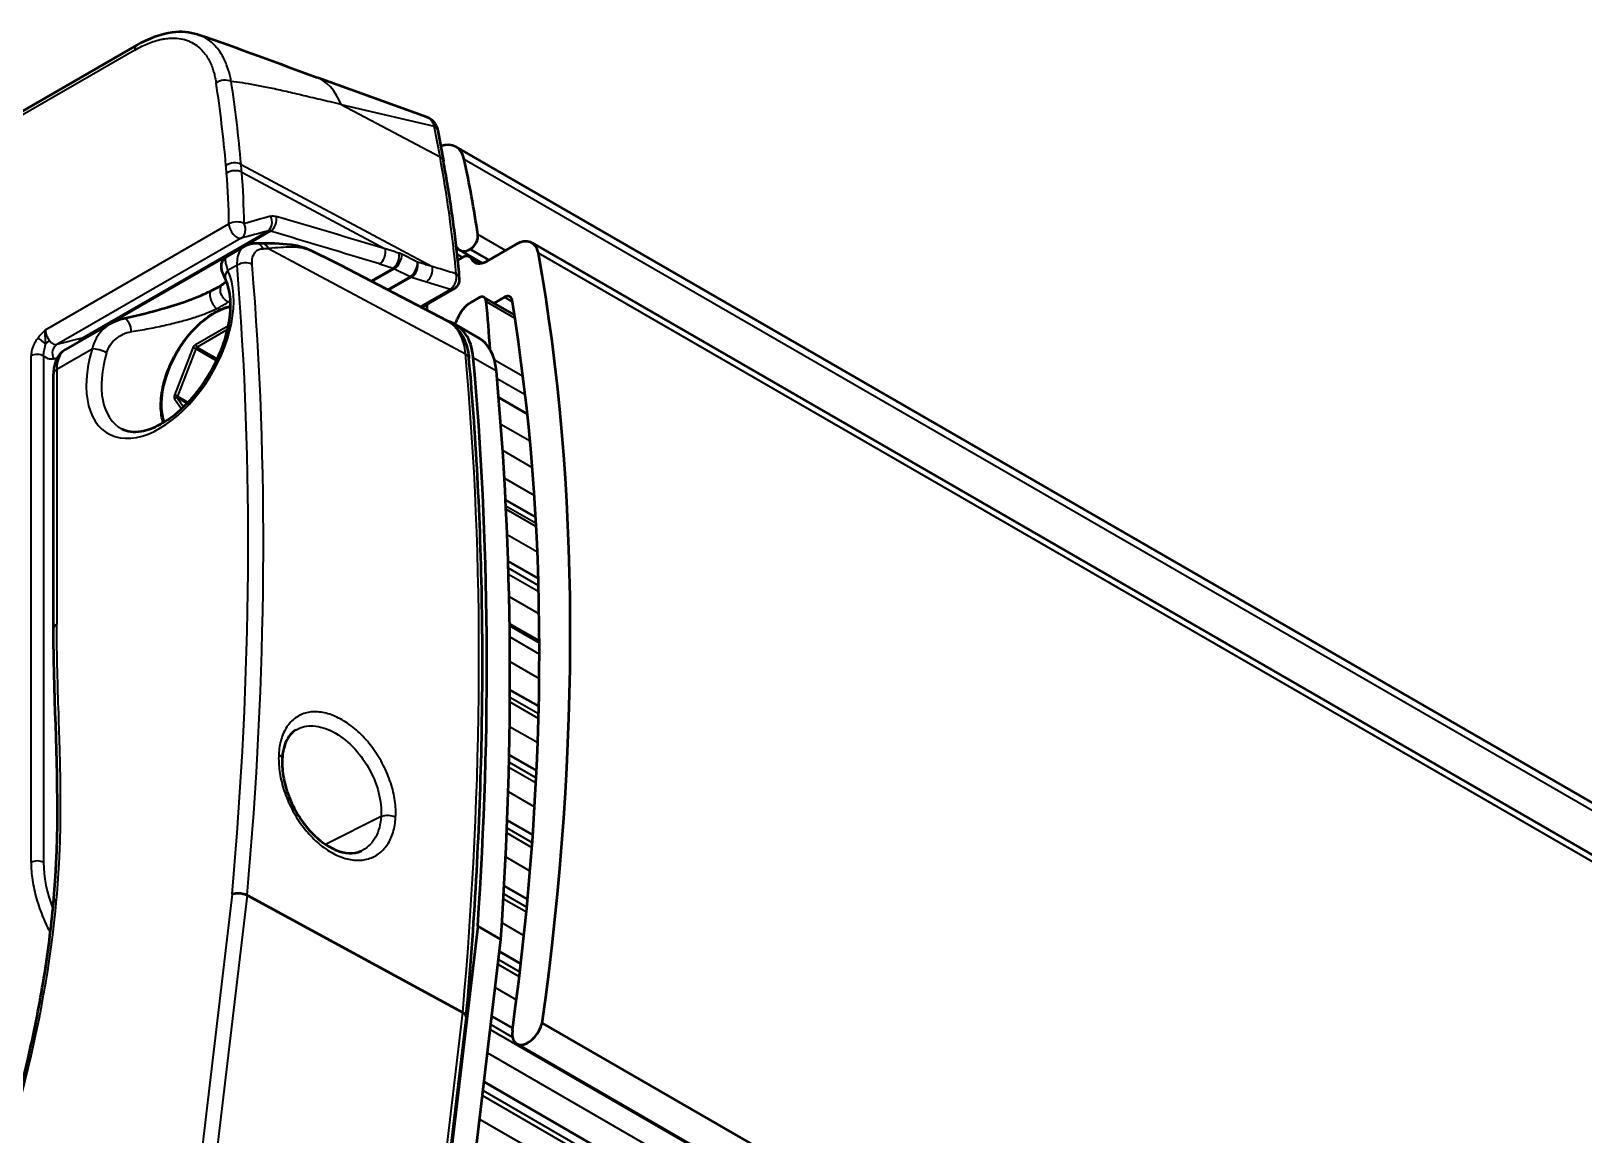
# Model space of a CAD drawing. Header units: millimetres. Extents: x 0 to 3000, y 0 to 3000.
# Drawn here: x 1973.9 to 2045.1, y 925.2 to 975.8 of the extents above; entities that cross this region are included whole.
import ezdxf

# ---------------------------------------------------------------- set-up
doc = ezdxf.new("R2010")
doc.units = ezdxf.units.MM
doc.layers.add('Visible (ANSI)', color=7, linetype='Continuous', lineweight=50)
doc.layers.add('Visible Narrow (ANSI)', color=7, linetype='Continuous', lineweight=35)

msp = doc.modelspace()

# ---------------------------------------------------------------- linework, layer by layer
at = {"layer": 'Visible (ANSI)'}
for p, q in [((1978.7931, 975.1382), (1971.9166, 971.168)), ((1992.0789, 971.8429), (1987.0808, 973.6439)), ((1992.5698, 971.2311), (1992.8339, 969.8199)), ((1993.4059, 970.4767), (2700.5127, 562.2284)), ((1983.7313, 965.928), (1982.9182, 965.4586)), ((1984.2264, 966.0595), (1984.4698, 966.0633)), ((1994.6139, 965.1463), (1993.5823, 965.7419)), ((1994.0655, 965.7819), (1994.0654, 965.7819)), ((1994.9142, 965.2919), (1994.0656, 965.7818)), ((1994.8003, 965.2262), (1996.1443, 966.0021)), ((1996.8943, 966.0764), (2702.5868, 558.6446)), ((1988.1306, 965.0546), (1992.9847, 962.5223)), ((1990.0139, 965.0755), (1990.0139, 965.0755)), ((1993.4924, 965.2875), (1993.6778, 965.3946)), ((1994.553, 965.1328), (1994.0378, 965.4302)), ((1991.8463, 963.1162), (1993.3273, 963.9712)), ((1994.0823, 963.3419), (1994.4502, 963.5543)), ((1996.0863, 962.7708), (1994.6932, 963.5751)), ((1995.6296, 963.582), (1995.1554, 963.3083)), ((1992.0868, 962.9907), (1992.0868, 963.2513)), ((1977.6033, 962.3901), (1975.5191, 961.1867)), ((1978.1801, 962.6154), (1978.1801, 962.6154)), ((1994.4475, 961.7251), (1993.3868, 962.3375)), ((1973.9857, 961.199), (1973.9858, 961.1992)), ((1974.9692, 948.3912), (1974.9692, 960.0733)), ((1996.6797, 958.2287), (1995.3682, 958.9859)), ((1997.0612, 953.5048), (1995.68, 954.3023)), ((1995.9872, 953.7159), (1995.9872, 953.7159)), ((1996.2515, 953.5634), (1996.2515, 953.5634)), ((1997.1831, 950.6944), (1995.7973, 951.4945)), ((1997.2315, 947.8354), (1995.8656, 948.6241)), ((1995.8668, 948.5374), (1997.2318, 947.7493)), ((1997.2042, 944.8396), (1995.8828, 945.6025)), ((1997.1029, 941.8971), (1995.8465, 942.6225)), ((1996.9305, 938.951), (1995.7584, 939.6277)), ((1996.6892, 936.0006), (1995.6191, 936.6185)), ((1983.8404, 936.1842), (1993.717, 930.8148)), ((1994.4075, 934.7684), (1992.4374, 918.1505)), ((1995.4682, 934.1561), (1994.4075, 934.7684)), ((1993.498, 917.5381), (1995.4682, 934.1561)), ((1996.3809, 933.0457), (1995.4034, 933.61)), ((1993.876, 930.6036), (1992.2146, 916.5906)), ((1996.0072, 930.0859), (1995.0511, 930.6379)), ((1997.3616, 930.3287), (2703.0542, 522.8969)), ((2701.8845, 521.9415), (1996.1919, 929.3733)), ((2701.5361, 519.5313), (1994.6941, 927.6267))]:
    msp.add_line(p, q, dxfattribs=at)
msp.add_arc((1993.0773, 964.4042), 0.5, 300, 5.254918, dxfattribs=at)
for centre, major_axis, ratio, start_param, end_param in [((1992.4059, 968.7447), (1, 1.7321), 0.5773503, 5.7155605, 6.8561096), ((1938.5543, 923.8935), (-40, -69.282), 0.5773503, 2.5147197, 2.5739679), ((1994.0644, 966.1893), (-0.25, -0.433), 0.5773503, 0.7884598, 2.5147928), ((1996.1443, 964.7774), (0.75, 1.299), 0.5773503, 5.6820049, 7.0685835), ((1984.231, 965.5595), (-0.0079, 0.4999), 0.7873331, 6.2831851, 6.2833409), ((1984.4776, 965.5634), (-0.0079, 0.4999), 0.7873331, 6.2830484, 6.2831868), ((1990.3191, 965.6599), (0.25, 0.433), 0.5773503, 5.0277036, 5.0277843), ((1992.8576, 965.0843), (0.5, 0.866), 0.5773503, 6.0213859, 6.1380534), ((1994.0823, 966.6079), (-0.5, -0.866), 0.5773503, 6.0213859, 7.0447988), ((1912.3796, 898.3934), (-61, -105.6551), 0.5773503, 2.1833783, 2.5404122), ((1992.2989, 964.3536), (-0.75, -1.299), 0.5773503, 4.4160989, 4.4161311), ((1993.1475, 963.8637), (0.75, 1.299), 0.5773503, 1.1012002, 1.1013067), ((1993.6778, 964.8067), (0.36, 0.6235), 0.5773503, 5.9486546, 7.0685835), ((1994.8003, 966.0753), (-0.52, -0.9007), 0.5773503, 5.941277, 7.0685835), ((1992.2989, 964.3536), (-0.7499, -1.2989), 0.5773503, 4.9298553, 4.9298649), ((1993.1475, 963.8637), (0.75, 1.299), 0.5773503, 1.6384893, 1.638508), ((1994.4432, 963.1421), (0.25, 0.433), 0.5773503, 5.6055427, 7.0488018), ((1995.6296, 963.1738), (0.25, 0.433), 0.5773503, 5.6706558, 7.0685835), ((1912.3796, 898.3934), (60, 103.923), 0.5773503, 5.3266613, 5.6699607), ((1993.1475, 963.8637), (0.75, 1.299), 0.5773503, 2.3531488, 2.3561945), ((1994.0823, 962.5254), (0.5, 0.866), 0.5773503, 0.7853982, 1.8325957), ((1938.5543, 923.8935), (-40, -69.282), 0.5773503, 2.4284855, 2.4639501), ((1991.3868, 958.8734), (2, 3.4641), 0.5773503, 5.5974474, 6.4247834), ((1992.8576, 962.6348), (0.5, 0.866), 0.5773503, 4.7191622, 4.9741884), ((1992.4475, 958.261), (2, 3.4641), 0.5773503, 5.5974474, 6.2831853), ((1869.4955, 874.4258), (-88.62, -153.4943), 0.5773503, 2.2747358, 2.4558548), ((1975.4692, 960.0733), (-0.5, 0), 0.5774453, 0.0000012, 0.0000326), ((1870.5561, 873.8134), (88.62, 153.4943), 0.5773503, 5.4163285, 5.5974474), ((1996.6972, 930.2485), (-0.5053, -0.8752), 0.5773503, 5.3266613, 8.2627404)]:
    msp.add_ellipse(centre, major_axis=major_axis, ratio=ratio, start_param=start_param, end_param=end_param, dxfattribs=at)
for points, knots in [([(1978.7931, 975.1382), (1979.3318, 975.4492), (1979.8899, 975.6624), (1980.8209, 975.7813), (1981.215, 975.7522), (1981.5705, 975.6335)], [0, 0, 0, 0, 0.22266048, 0.22266048, 0.38783212, 0.38783212, 0.38783212, 0.38783212]), ([(1992.0793, 971.8428), (1992.159, 971.814), (1992.2346, 971.7703), (1992.3628, 971.6624), (1992.4172, 971.5974), (1992.5044, 971.4526), (1992.5369, 971.3707), (1992.5617, 971.2703), (1992.5653, 971.2539), (1992.5685, 971.2373)], [0, 0, 0, 0, 0.027699838, 0.027699838, 0.054861137, 0.054861137, 0.083582429, 0.083582429, 0.089165313, 0.089165313, 0.089165313, 0.089165313]), ([(1993.5752, 964.45), (1993.5412, 964.819), (1993.5042, 965.1859), (1993.4239, 965.9155), (1993.3806, 966.2781), (1993.288, 966.9988), (1993.2385, 967.3569), (1993.1335, 968.0686), (1993.0779, 968.4222), (1992.9605, 969.1246), (1992.8987, 969.4734), (1992.8339, 969.8199)], [0.100507153, 0.100507153, 0.100507153, 0.100507153, 0.118928728, 0.118928728, 0.137350302, 0.137350302, 0.155771877, 0.155771877, 0.174193451, 0.174193451, 0.192615025, 0.192615025, 0.192615025, 0.192615025]), ([(1983.7314, 965.9281), (1983.8401, 965.9908), (1983.9626, 966.0314), (1984.1317, 966.0553), (1984.1773, 966.0587), (1984.2231, 966.0595)], [0, 0, 0, 0, 0.046550618, 0.046550618, 0.063465399, 0.063465399, 0.063465399, 0.063465399]), ([(1982.8581, 964.3894), (1982.8022, 964.5092), (1982.7594, 964.6079), (1982.707, 964.7467), (1982.6902, 964.7942), (1982.6702, 964.8811), (1982.6647, 964.9105), (1982.6586, 964.9739), (1982.6575, 965.0073), (1982.6637, 965.0906), (1982.6741, 965.1428), (1982.711, 965.2404), (1982.7366, 965.2869), (1982.8034, 965.373), (1982.8464, 965.4126), (1982.9018, 965.4489), (1982.9099, 965.4538), (1982.9181, 965.4586)], [0, 0, 0, 0, 0.05841951, 0.05841951, 0.09423401, 0.09423401, 0.10982161, 0.10982161, 0.12341719, 0.12341719, 0.14116473, 0.14116473, 0.15785926, 0.15785926, 0.17583528, 0.17583528, 0.17883103, 0.17883103, 0.17883103, 0.17883103]), ([(1978.1013, 957.551), (1978.3378, 957.4276), (1978.6321, 957.3819), (1979.2604, 957.489), (1979.5602, 957.5957), (1980.1706, 957.9296), (1980.4797, 958.1515), (1981.083, 958.6956), (1981.3769, 959.0186), (1981.9159, 959.7351), (1982.1604, 960.1292), (1982.5717, 960.9451), (1982.7382, 961.3669), (1982.9759, 962.1897), (1983.0475, 962.5905), (1983.0943, 963.3248), (1983.0704, 963.6585), (1982.9697, 964.1091), (1982.9191, 964.2587), (1982.8581, 964.3894)], [3.951686, 3.951686, 3.951686, 3.951686, 4.3736946, 4.3736946, 4.6861414, 4.6861414, 4.9864278, 4.9864278, 5.2896987, 5.2896987, 5.5958204, 5.5958204, 5.9024081, 5.9024081, 6.2069076, 6.2069076, 6.507829, 6.507829, 6.6846163, 6.6846163, 6.6846163, 6.6846163]), ([(1982.1946, 963.8835), (1982.3757, 963.9738), (1982.5396, 964.0661), (1982.6942, 964.1668), (1982.7166, 964.1818), (1982.7381, 964.1966)], [0, 0, 0, 0, 0.06790437, 0.06790437, 0.079969332, 0.079969332, 0.079969332, 0.079969332]), ([(1978.1801, 962.6154), (1978.6914, 962.7251), (1979.2251, 962.8527), (1980.154, 963.1115), (1980.5465, 963.231), (1981.1481, 963.4401), (1981.362, 963.5196), (1981.786, 963.6914), (1981.9991, 963.786), (1982.1896, 963.8808)], [0, 0, 0, 0, 0.17778019, 0.17778019, 0.30124646, 0.30124646, 0.36901114, 0.36901114, 0.44040416, 0.44040416, 0.44040416, 0.44040416]), ([(1979.9995, 957.8392), (1979.967, 957.942), (1979.9416, 958.0507), (1979.878, 958.4456), (1979.8766, 958.7574), (1979.959, 959.4129), (1980.0431, 959.7565), (1980.2876, 960.44), (1980.4478, 960.7797), (1980.8278, 961.422), (1981.0475, 961.7244), (1981.5253, 962.2621), (1981.7833, 962.4973), (1982.3131, 962.8766), (1982.585, 963.0204), (1982.9277, 963.1358), (1983.004, 963.1571), (1983.0795, 963.1738)], [5.9838797, 5.9838797, 5.9838797, 5.9838797, 6.1146509, 6.1146509, 6.4384701, 6.4384701, 6.7631976, 6.7631976, 7.0871119, 7.0871119, 7.410705, 7.410705, 7.7346983, 7.7346983, 8.0594947, 8.0594947, 8.1532873, 8.1532873, 8.1532873, 8.1532873]), ([(1992.9847, 962.5223), (1993.1055, 962.4593), (1993.2185, 962.3813), (1993.4228, 962.2002), (1993.5142, 962.0972), (1993.6732, 961.8725), (1993.7409, 961.7509), (1993.8535, 961.4939), (1993.8983, 961.3584), (1993.9668, 961.0771), (1993.9903, 960.9311), (1994.004, 960.781)], [5.47309192, 5.47309192, 5.47309192, 5.47309192, 5.6152567, 5.6152567, 5.75742149, 5.75742149, 5.89958627, 5.89958627, 6.04175105, 6.04175105, 6.18391584, 6.18391584, 6.18391584, 6.18391584]), ([(1975.5191, 961.1867), (1975.4405, 961.1414), (1975.3687, 961.0848), (1975.2441, 960.9569), (1975.1914, 960.8856), (1975.1046, 960.7355), (1975.0704, 960.6567), (1975.0177, 960.4951), (1974.9991, 960.4124), (1974.9749, 960.2445), (1974.9693, 960.1593), (1974.9692, 960.0733)], [0.7850775, 0.7850775, 0.7850775, 0.7850775, 0.94219956, 0.94219956, 1.09932162, 1.09932162, 1.25644368, 1.25644368, 1.41356574, 1.41356574, 1.5706878, 1.5706878, 1.5706878, 1.5706878]), ([(1993.8763, 930.6071), (1994.0658, 932.714), (1994.2193, 934.8049), (1994.4538, 938.9507), (1994.5349, 941.0057), (1994.6245, 945.0764), (1994.633, 947.092), (1994.5776, 951.0805), (1994.5136, 953.0533), (1994.3131, 956.9527), (1994.1766, 958.8792), (1994.004, 960.781)], [6.17409235, 6.17409235, 6.17409235, 6.17409235, 6.21576484, 6.21576484, 6.25743732, 6.25743732, 6.29910981, 6.29910981, 6.34078229, 6.34078229, 6.38245478, 6.38245478, 6.38245478, 6.38245478]), ([(1974.9676, 935.8407), (1975.2646, 939.0731), (1975.1269, 942.0943), (1974.9976, 946.2076), (1974.9692, 947.2908), (1974.9692, 948.3912)], [0, 0, 0, 0, 1.1355544, 1.1355544, 1.5388273, 1.5388273, 1.5388273, 1.5388273]), ([(1986.0744, 943.7565), (1985.8818, 943.6421), (1985.7172, 943.4537), (1985.5187, 942.9696), (1985.4634, 942.7099), (1985.4483, 942.4234)], [0, 0, 0, 0, 0.14431647, 0.14431647, 0.25166745, 0.25166745, 0.25166745, 0.25166745]), ([(1985.4483, 942.4234), (1985.4339, 942.1493), (1985.4554, 941.8439), (1985.573, 941.2311), (1985.6679, 940.9166), (1985.9167, 940.3132), (1986.0725, 940.0167), (1986.4331, 939.4613), (1986.6453, 939.1977), (1987.0828, 938.7621), (1987.3126, 938.5816), (1987.7667, 938.3066), (1987.9969, 938.2089), (1988.42, 938.1043), (1988.6165, 938.0967), (1988.8917, 938.1435), (1988.9881, 938.1746), (1989.0777, 938.2181)], [0, 0, 0, 0, 0.10270636, 0.10270636, 0.20192971, 0.20192971, 0.30008242, 0.30008242, 0.40205319, 0.40205319, 0.49988704, 0.49988704, 0.5983888, 0.5983888, 0.69789443, 0.69789443, 0.75870263, 0.75870263, 0.75870263, 0.75870263]), ([(1970.3126, 918.0015), (1970.8186, 919.2052), (1971.2883, 920.4145), (1972.1511, 922.8343), (1972.5442, 924.0448), (1973.2507, 926.4566), (1973.5641, 927.6578), (1974.1083, 930.0408), (1974.3393, 931.2225), (1974.7169, 933.5563), (1974.8636, 934.7084), (1974.9676, 935.8407)], [5.71319737, 5.71319737, 5.71319737, 5.71319737, 5.8048831, 5.8048831, 5.89656884, 5.89656884, 5.98825457, 5.98825457, 6.0799403, 6.0799403, 6.17162603, 6.17162603, 6.17162603, 6.17162603]), ([(1983.1486, 936.2307), (1983.1494, 936.231), (1983.1501, 936.2313), (1983.1976, 936.2514), (1983.2532, 936.2656), (1983.3744, 936.281), (1983.4387, 936.2823), (1983.5684, 936.272), (1983.6326, 936.2605), (1983.747, 936.2277), (1983.7971, 936.2077), (1983.8404, 936.1842)], [-0.000317209, -0.000317209, -0.000317209, -0.000317209, 0, 0, 0.019883368, 0.019883368, 0.039417824, 0.039417824, 0.058948831, 0.058948831, 0.076731348, 0.076731348, 0.076731348, 0.076731348]), ([(1993.876, 930.6036), (1993.8767, 930.6094), (1993.8769, 930.6152), (1993.8761, 930.6537), (1993.8628, 930.687), (1993.8123, 930.751), (1993.7756, 930.7812), (1993.7255, 930.8101), (1993.7213, 930.8125), (1993.717, 930.8148)], [-0.121029972, -0.121029972, -0.121029972, -0.121029972, -0.117538352, -0.117538352, -0.098007341, -0.098007341, -0.078478074, -0.078478074, -0.076731332, -0.076731332, -0.076731332, -0.076731332])]:
    msp.add_open_spline(points, degree=3, knots=knots, dxfattribs=at)
for points in [[(1981.5711, 975.6333), (1981.5709, 975.6333), (1981.5707, 975.6334), (1981.5705, 975.6335)], [(1981.5808, 975.63), (1983.4751, 974.9964), (1985.2584, 974.3017), (1987.0444, 973.6577)], [(1992.0793, 971.8428), (1992.0792, 971.8428), (1992.0791, 971.8429), (1992.079, 971.8429)], [(1983.7314, 965.9281), (1983.7313, 965.9281), (1983.7313, 965.928), (1983.7313, 965.928)], [(1984.4698, 966.0634), (1985.0531, 966.0725), (1985.5804, 966.047), (1986.0363, 965.9709)], [(1986.0363, 965.9709), (1986.3154, 965.9243), (1986.5845, 965.8142), (1986.8927, 965.6683)], [(1986.8927, 965.6683), (1987.3144, 965.4687), (1987.728, 965.2646), (1988.1306, 965.0546)], [(1982.918, 965.4586), (1982.9181, 965.4586), (1982.9181, 965.4586), (1982.9182, 965.4587)], [(1982.7378, 964.1961), (1982.7965, 964.2365), (1982.8482, 964.2753), (1982.8924, 964.3113)], [(1977.6033, 962.3901), (1977.7829, 962.4937), (1977.9792, 962.5723), (1978.1801, 962.6154)], [(1989.0796, 938.2191), (1989.079, 938.2188), (1989.0783, 938.2184), (1989.0776, 938.2181)]]:
    msp.add_open_spline(points, degree=3, dxfattribs=at)
at = {"layer": 'Visible Narrow (ANSI)'}
for p, q in [((1978.6896, 974.9093), (1971.813, 970.9391)), ((1988.1465, 972.4217), (1992.6769, 970.0133)), ((1988.1468, 972.4217), (1992.4127, 971.4245)), ((1992.6769, 970.0134), (1992.4127, 971.4245)), ((2700.8935, 561.6464), (1993.7867, 969.8947)), ((1983.5626, 969.6718), (1992.3164, 964.9902)), ((1983.5928, 969.3161), (1990.1664, 965.799)), ((1974.5965, 962.0904), (1983.0085, 966.9455)), ((1983.5702, 966.291), (1975.1208, 961.4127)), ((1976.2715, 961.7035), (1984.7776, 966.6145)), ((1984.9115, 966.6094), (1983.7313, 965.928)), ((1995.6714, 965.7291), (1994.4135, 966.4554)), ((1984.8168, 965.814), (1993.8453, 960.9864)), ((1991.6397, 965.1957), (1990.9217, 965.5564)), ((1993.7069, 965.4104), (1993.464, 965.5507)), ((2702.8795, 558.1719), (1997.187, 965.6037)), ((1982.9131, 965.4557), (1977.6033, 962.3901)), ((1982.9182, 965.4586), (1982.9159, 965.4573)), ((1983.3766, 965.0468), (1982.9576, 964.805)), ((1989.5121, 964.3339), (1990.5262, 964.9194)), ((1990.5946, 964.8932), (1989.5719, 964.3027)), ((1989.9045, 965.1088), (1990.5262, 964.9194)), ((1990.5946, 964.8932), (1991.3125, 964.5323)), ((1994.1361, 965.3274), (1994.4847, 965.1261)), ((1990.2774, 963.9347), (1991.3125, 964.5323)), ((1991.3779, 964.5043), (1990.3372, 963.9035)), ((1991.3779, 964.5043), (1992.0546, 964.2977)), ((1992.0546, 964.2977), (1993.1549, 963.9611)), ((1991.765, 963.1586), (1993.1549, 963.9611)), ((1995.9895, 963.3742), (1995.6296, 963.582)), ((1992.0868, 963.2513), (1992.0836, 963.2531)), ((1994.7947, 963.3889), (1996.1082, 962.6306)), ((1981.4784, 961.4177), (1982.981, 962.2852)), ((1982.9407, 962.0987), (1981.5491, 961.2952)), ((1976.2715, 961.7035), (1975.1208, 961.4127)), ((1976.846, 961.5412), (1976.846, 961.5412)), ((1981.5491, 961.2952), (1982.4744, 960.761)), ((1973.9392, 937.6855), (1973.9393, 960.8946)), ((1974.5146, 960.8888), (1974.5146, 937.6796)), ((1974.9633, 960.7657), (1975.1492, 960.8127)), ((1976.7355, 961.2126), (1975.1157, 960.2774)), ((1981.3559, 961.2653), (1980.5129, 959.0925)), ((1981.4879, 961.2191), (1980.6448, 959.0462)), ((1982.433, 960.6734), (1981.4879, 961.2191)), ((1994.2012, 960.8232), (1995.2619, 960.2108)), ((1996.4822, 959.9503), (1995.1734, 960.7059)), ((1975.1157, 960.2774), (1975.1157, 948.5953)), ((1996.5829, 959.1084), (1995.2941, 959.8525)), ((1980.5129, 958.9292), (1980.8343, 958.4719)), ((1980.6448, 959.0462), (1981.1311, 958.7654)), ((1980.6448, 958.9645), (1980.9285, 958.5609)), ((1981.0807, 958.7129), (1980.6448, 958.9645)), ((1995.4633, 957.7719), (1996.8012, 956.9995)), ((1995.5476, 956.5698), (1996.9056, 955.7858)), ((1995.6261, 955.2968), (1996.9995, 954.5039)), ((1995.6934, 954.0337), (1997.0762, 953.2354)), ((1995.7008, 953.8812), (1997.0844, 953.0824)), ((1995.7526, 952.7146), (1997.1395, 951.9138)), ((1995.8073, 951.1794), (1997.1921, 950.3799)), ((1995.8157, 950.898), (1997.1994, 950.0992)), ((1995.8423, 949.8677), (1997.2197, 949.0725)), ((1995.8735, 948.0169), (1997.2323, 947.2324)), ((1995.8822, 946.8863), (1997.2253, 946.1109)), ((1995.8799, 945.0438), (1997.1907, 944.2871)), ((1995.8813, 945.2627), (1997.1963, 944.5035)), ((1995.8687, 943.9181), (1997.1558, 943.1749)), ((1995.8389, 942.277), (1997.0866, 941.5567)), ((1995.8338, 942.0559), (1997.0756, 941.3389)), ((1995.8031, 940.9345), (1997.0142, 940.2352)), ((1989.9763, 939.7848), (1987.4359, 938.5098)), ((1995.7443, 939.2662), (1996.9051, 938.5961)), ((1995.7353, 939.0434), (1996.8889, 938.3773)), ((1995.6862, 937.9359), (1996.8031, 937.2911)), ((1983.1486, 936.2307), (1981.4888, 922.2305)), ((1983.8404, 936.1842), (1982.1796, 922.1761)), ((1995.5856, 936.0232), (1996.6336, 935.4181)), ((1995.5984, 936.2476), (1996.6549, 935.6377)), ((1995.5187, 934.9227), (1996.5243, 934.3421)), ((1995.3333, 933.0189), (1996.3114, 932.4542)), ((1995.3595, 933.2393), (1996.3376, 932.6746)), ((1995.2066, 931.9498), (1996.1795, 931.3881)), ((1992.0554, 916.7991), (1993.717, 930.8148)), ((1994.9791, 930.0307), (2701.9799, 521.8436)), ((1995.0056, 930.2546), (1995.9964, 929.6825)), ((1994.852, 928.959), (2701.5577, 520.9423)), ((1994.6471, 927.2306), (2701.7335, 518.994)), ((1994.6202, 927.0033), (2701.7122, 518.7636)), ((1994.4928, 925.9293), (2701.2812, 517.8649))]:
    msp.add_line(p, q, dxfattribs=at)
for centre, major_axis, ratio, start_param, end_param in [((1979.0431, 974.7052), (-0.25, 0.433), 0.5773503, 6.2831841, 7.0685835), ((1928.8046, 932.3957), (-38.4069, -66.5228), 0.5773503, 2.4522709, 2.5171174), ((1982.772, 973.1948), (-0.4942, -0.0756), 0.6623992, 3.8674091, 5.4031631), ((1929.1458, 932.1987), (-38.6568, -66.9555), 0.5773503, 2.4522709, 2.5171175), ((1986.7875, 970.5491), (-0.1293, 3.1694), 0.5512722, 5.321908, 6.0622931), ((1992.0783, 971.1391), (0.4915, 0.092), 0.6771933, 0, 0.7035921), ((1992.3424, 969.7279), (0.4915, 0.092), 0.6771933, 0, 0.7035755), ((1938.6918, 926.6873), (38.8925, 67.3638), 0.5773503, 5.5982943, 5.6904022), ((1983.2233, 969.4225), (-0.4981, -0.0437), 0.6300721, 3.9090157, 5.4449054), ((1929.215, 932.6783), (-38.1154, -66.0178), 0.5773503, 2.446288, 2.4522709), ((1983.2532, 969.0691), (-0.4983, -0.0408), 0.6269539, 3.9126044, 5.4484941), ((1955.4398, 950.5547), (-19.4962, -33.7684), 0.5773503, 2.371079, 2.446288), ((1929.5562, 932.4813), (-38.3652, -66.4506), 0.5773503, 2.446288, 2.4522709), ((1955.781, 950.3577), (-19.746, -34.2011), 0.5773503, 2.371075, 2.446288), ((1983.362, 966.7412), (0.5, 0.0065), 0.5858773, 0.8127527, 2.348638), ((1905.6032, 921.3823), (-101.6949, -47.5656), 0.1222279, 3.7628831, 3.7815507), ((1984.5694, 967.0647), (0.1278, -0.4834), 0.806077, 0.2155929, 1.8443867), ((1984.8339, 967.0526), (-0.1422, -0.4793), 0.6766319, 0.6344092, 2.2622245), ((1422.5873, 628.2957), (801.6633, 144.5064), 0.4365915, 0.7086798, 0.7174053), ((1983.362, 966.7412), (0.25, -0.433), 0.5773503, 3.9266809, 6.1275015), ((1983.362, 966.7412), (0.131, -0.4825), 0.7952355, 0.210359, 1.8137321), ((1905.1547, 920.625), (102.2789, 47.3076), 0.1266028, 0.6221699, 0.6406854), ((1415.6418, 626.2628), (811.3787, 142.2133), 0.4364167, 0.7110418, 0.719665), ((1984.231, 965.5595), (-0.0079, 0.4999), 0.7873331, 5.2240051, 6.2831853), ((1984.4776, 965.5634), (-0.0079, 0.4999), 0.7873331, 5.2249237, 6.2830469), ((1985.954, 965.4777), (0.0823, 0.4932), 0.8880315, 5.7472, 6.2831941), ((1986.6788, 965.2164), (0.2139, 0.4519), 0.7267715, 6.1247402, 6.2831853), ((1989.8269, 965.5519), (-0.1456, -0.4783), 0.6817207, 0.6391514, 2.3054793), ((1990.4487, 965.3625), (-0.1457, -0.4783), 0.6818772, 0.6392665, 2.3080902), ((1990.5823, 965.3083), (-0.2246, -0.4467), 0.5785005, 0.7514246, 2.4162508), ((1991.0096, 964.777), (0.5839, -0.7994), 0.5413129, 2.3297635, 2.5183605), ((1859.2615, 880.3604), (-88.1245, -152.6361), 0.5773503, 2.2471858, 2.4468532), ((1983.7301, 964.8427), (-0.4983, -0.0411), 0.6272494, 3.9122671, 5.4481558), ((1859.6027, 880.1634), (-88.3743, -153.0688), 0.5773503, 2.2471336, 2.4468532), ((1990.6665, 964.5309), (0.3282, -0.3666), 0.500909, 2.2732196, 2.462965), ((1991.3002, 964.9474), (0.2246, 0.4467), 0.5785005, 3.8930176, 5.5582022), ((1991.3002, 964.9474), (0.1459, 0.4783), 0.6821302, 3.7811318, 5.4505686), ((1991.977, 964.7408), (-0.1461, -0.4781), 0.6824822, 0.6396545, 2.3120444), ((1979.8466, 961.4839), (-2.3898, -4.1393), 0.5773503, 5.0963567, 9.0408108), ((1983.3112, 964.6008), (-0.4531, -0.2114), 0.7570441, 5.1995655, 6.2832042), ((1991.3002, 964.9474), (-0.25, 0.433), 0.5773503, 2.391103, 2.5776771), ((1993.0773, 964.4042), (0.4979, 0.0458), 0.6323668, 0, 0.7647388), ((1982.4179, 963.4361), (-0.2233, 0.4474), 0.4248454, 0.0001327, 2.3444005), ((1993.0773, 964.4042), (0.25, -0.433), 0.5773503, 5.7192701, 6.2831853), ((1982.3214, 960.055), (-1.7, -2.9445), 0.5773503, 3.6066323, 5.8181456), ((1991.0435, 959.0465), (1.991, 3.4485), 0.5773503, 5.5970566, 6.3078805), ((1974.5489, 961.5742), (-0.3166, 0.2445), 0.1859245, 0.6280664, 1.865464), ((1974.6579, 961.2877), (0.3748, 0.3309), 0.3210674, 0.9284548, 1.4506194), ((1974.9271, 961.8713), (-0.2254, 0.447), 0.5358069, 1.9809781, 3.0162459), ((1975.329, 960.9626), (-0.1225, 0.4848), 0.8225886, 0.2245242, 1.7747635), ((1976.4797, 961.2534), (-0.1225, 0.4848), 0.8225886, 0.224523, 0.7732124), ((1976.4797, 961.2534), (-0.25, 0.433), 0.5773503, 5.7192694, 6.1275019), ((1976.4797, 961.2534), (-0.1651, -0.472), 0.7093348, 3.8094047, 3.8521442), ((1981.4784, 961.2544), (-0.1, -0.1732), 0.5773503, 3.9269908, 4.9741884), ((1981.5491, 961.3769), (0.05, -0.0866), 0.5773503, 3.9269908, 5.4977871), ((1981.5491, 961.2136), (-0.05, -0.0866), 0.5773503, 3.9269908, 4.9741884), ((1974.2221, 960.7313), (-0.4, 0), 0.5773503, 3.8920942, 5.4977887), ((1976.4929, 959.4395), (0.9616, -1.754), 0.5620416, 3.1540166, 3.939409), ((1977.0891, 961.0085), (-0.4785, 0.1451), 0.305849, 4.0957547, 5.6316451), ((1980.1878, 961.2869), (-2.14, -3.7066), 0.5773503, 5.0963568, 6.3078805), ((1981.4266, 961.2245), (-0.0932, 0.0362), 0.2113249, 4.0804747, 5.651271), ((1869.1487, 874.6521), (88.61, 153.4771), 0.5773503, 5.3886772, 5.5970566), ((1993.506, 960.7358), (0.498, 0.0452), 0.631727, 0, 0.7654909), ((1975.4692, 960.0733), (-0.5, 0), 0.5774453, 5.4978256, 6.2831853), ((1980.6353, 959.0816), (-0.1, -0.1732), 0.5773503, 4.9741884, 6.0213859), ((1980.5836, 959.0517), (0.0932, -0.0362), 0.2113249, 0.938882, 2.5096783), ((1980.5836, 958.8884), (0.0818, 0.0575), 0.7886751, 0.3508794, 1.9216757), ((1980.706, 959.0407), (-0.05, -0.0866), 0.5773503, 4.9741884, 6.0213859), ((1975.4692, 948.3912), (-0.5, 0), 0.5773503, 5.4978106, 6.2831859), ((1984.949, 942.4497), (0.4993, -0.0263), 0.540093, 0.0000158, 0.8497122), ((1990.3048, 939.5666), (0.4992, -0.0282), 0.54258, 0.851792, 2.3180055), ((1974.2221, 937.5221), (0.4, 0), 0.5773503, 0.7511483, 2.3561803), ((1977.5514, 935.8016), (-2.1109, 3.9208), 0.5568482, 0.8028352, 1.3386368), ((1944.4108, 922.2451), (21.8448, 37.8362), 0.5773503, 4.9277992, 5.3862279), ((1975.4655, 935.7949), (-0.4979, 0.0457), 0.509486, 5.5476891, 6.2831853)]:
    msp.add_ellipse(centre, major_axis=major_axis, ratio=ratio, start_param=start_param, end_param=end_param, dxfattribs=at)
for points, knots in [([(1983.1086, 973.4687), (1983.0952, 973.5507), (1983.0786, 973.6342), (1983.0584, 973.7201), (1983.0394, 973.8008), (1983.0172, 973.8835), (1982.9911, 973.969), (1982.981, 974.0023), (1982.9703, 974.0359), (1982.9589, 974.07), (1982.9414, 974.1226), (1982.9223, 974.1761), (1982.9018, 974.2297), (1982.8667, 974.3212), (1982.8273, 974.4126), (1982.7849, 974.4995), (1982.7506, 974.5695), (1982.7145, 974.6366), (1982.6775, 974.6991), (1982.6621, 974.7252), (1982.6465, 974.7506), (1982.6307, 974.7753), (1982.5663, 974.8762), (1982.4995, 974.9659), (1982.4276, 975.0493), (1982.3925, 975.09), (1982.3562, 975.1291), (1982.3182, 975.1671), (1982.2697, 975.2156), (1982.2184, 975.2621), (1982.1645, 975.306), (1982.0683, 975.3843), (1981.9634, 975.4545), (1981.8504, 975.5141), (1981.8475, 975.5156), (1981.8447, 975.5171), (1981.8418, 975.5185), (1981.7561, 975.5631), (1981.6657, 975.6016), (1981.5711, 975.6333)], [0, 0, 0, 0, 0.05424603, 0.05424603, 0.05424603, 0.10518839, 0.10518839, 0.10518839, 0.125, 0.125, 0.125, 0.15557052, 0.15557052, 0.15557052, 0.20786182, 0.20786182, 0.20786182, 0.25, 0.25, 0.25, 0.26764151, 0.26764151, 0.26764151, 0.33980843, 0.33980843, 0.33980843, 0.375, 0.375, 0.375, 0.4199313, 0.4199313, 0.4199313, 0.5, 0.5, 0.5, 0.5020193, 0.5020193, 0.5020193, 0.56253727, 0.56253727, 0.56253727, 0.56253727]), ([(1978.6896, 974.9093), (1978.7984, 974.9721), (1978.9071, 975.0302), (1979.0155, 975.0832), (1979.1143, 975.1315), (1979.2128, 975.1755), (1979.3107, 975.2151), (1979.4104, 975.2554), (1979.5095, 975.291), (1979.6077, 975.3216), (1979.7168, 975.3557), (1979.8248, 975.3836), (1979.9312, 975.4052), (1979.9561, 975.4102), (1979.9809, 975.4149), (1980.0056, 975.4193), (1980.0961, 975.4352), (1980.1854, 975.4464), (1980.2732, 975.4527), (1980.3933, 975.4614), (1980.5106, 975.461), (1980.6243, 975.4514), (1980.7451, 975.4411), (1980.8619, 975.4204), (1980.9738, 975.3893), (1981.0374, 975.3715), (1981.0995, 975.3504), (1981.1598, 975.326), (1981.2095, 975.3058), (1981.2581, 975.2834), (1981.3054, 975.2588), (1981.4086, 975.205), (1981.506, 975.1405), (1981.5968, 975.066), (1981.6809, 974.997), (1981.7594, 974.9193), (1981.8319, 974.8336), (1981.8898, 974.7652), (1981.9439, 974.6918), (1981.9941, 974.6136), (1982, 974.6043), (1982.0059, 974.5949), (1982.0118, 974.5855), (1982.0608, 974.5067), (1982.1058, 974.4232), (1982.147, 974.3354), (1982.1837, 974.2571), (1982.2173, 974.1755), (1982.2478, 974.0907), (1982.2752, 974.0143), (1982.3001, 973.9355), (1982.3225, 973.8544), (1982.3428, 973.7809), (1982.361, 973.7056), (1982.3772, 973.6285), (1982.3929, 973.5535), (1982.4066, 973.477), (1982.4185, 973.399)], [0, 0, 0, 0, 0.06076372, 0.06076372, 0.06076372, 0.11616863, 0.11616863, 0.11616863, 0.17261167, 0.17261167, 0.17261167, 0.23532933, 0.23532933, 0.23532933, 0.25, 0.25, 0.25, 0.30376686, 0.30376686, 0.30376686, 0.37730725, 0.37730725, 0.37730725, 0.45549994, 0.45549994, 0.45549994, 0.5, 0.5, 0.5, 0.53667015, 0.53667015, 0.53667015, 0.61669867, 0.61669867, 0.61669867, 0.69084159, 0.69084159, 0.69084159, 0.75, 0.75, 0.75, 0.75704135, 0.75704135, 0.75704135, 0.81585758, 0.81585758, 0.81585758, 0.86834111, 0.86834111, 0.86834111, 0.91559913, 0.91559913, 0.91559913, 0.95840408, 0.95840408, 0.95840408, 0.99999447, 0.99999447, 0.99999447, 0.99999447]), ([(1992.4127, 971.4246), (1992.3908, 971.4989), (1992.3625, 971.5643), (1992.3303, 971.619), (1992.3235, 971.6306), (1992.3165, 971.6417), (1992.3094, 971.6523), (1992.2836, 971.6909), (1992.2563, 971.7232), (1992.2263, 971.7512), (1992.2089, 971.7675), (1992.1905, 971.7823), (1992.1709, 971.7957), (1992.1479, 971.8114), (1992.1231, 971.825), (1992.097, 971.8359), (1992.0912, 971.8383), (1992.0853, 971.8406), (1992.0793, 971.8428)], [0.00004994, 0.00004994, 0.00004994, 0.00004994, 0.16504049, 0.16504049, 0.16504049, 0.2, 0.2, 0.2, 0.32655224, 0.32655224, 0.32655224, 0.4, 0.4, 0.4, 0.48593886, 0.48593886, 0.48593886, 0.50524725, 0.50524725, 0.50524725, 0.50524725]), ([(1984.91, 967.2945), (1984.936, 967.3016), (1984.9632, 967.306), (1984.9916, 967.3076), (1985.0201, 967.3092), (1985.0498, 967.308), (1985.0803, 967.3041), (1985.1108, 967.3002), (1985.1421, 967.2935), (1985.1744, 967.2841)], [0, 0, 0, 0, 0.3333333, 0.3333333, 0.3333333, 0.6666667, 0.6666667, 0.6666667, 1, 1, 1, 1]), ([(1984.7776, 966.6145), (1984.7914, 966.6182), (1984.8061, 966.6203), (1984.8215, 966.621), (1984.8354, 966.6215), (1984.85, 966.6209), (1984.865, 966.6189), (1984.8801, 966.617), (1984.8957, 966.6138), (1984.9115, 966.6094)], [0, 0, 0, 0, 0.35466143, 0.35466143, 0.35466143, 0.67689453, 0.67689453, 0.67689453, 0.9999949, 0.9999949, 0.9999949, 0.9999949]), ([(1983.7313, 965.928), (1983.655, 965.8839), (1983.5145, 965.7553), (1983.3861, 965.457), (1983.3678, 965.1903), (1983.3766, 965.0468)], [0.27965885, 0.27965885, 0.27965885, 0.27965885, 0.5, 0.75, 0.99999998, 0.99999998, 0.99999998, 0.99999998]), ([(1984.0697, 965.0899), (1984.062, 965.1824), (1984.0646, 965.2696), (1984.0774, 965.3487), (1984.0893, 965.4224), (1984.1101, 965.489), (1984.1392, 965.5471), (1984.1506, 965.5697), (1984.1632, 965.5911), (1984.1771, 965.611), (1984.1959, 965.6382), (1984.2171, 965.6629), (1984.2403, 965.6848), (1984.2802, 965.7223), (1984.3264, 965.7518), (1984.378, 965.7726), (1984.4359, 965.796), (1984.5007, 965.8085), (1984.5704, 965.8097)], [0.00000001, 0.00000001, 0.00000001, 0.00000001, 0.21789717, 0.21789717, 0.21789717, 0.42080092, 0.42080092, 0.42080092, 0.5, 0.5, 0.5, 0.60777465, 0.60777465, 0.60777465, 0.79256142, 0.79256142, 0.79256142, 1, 1, 1, 1]), ([(1984.5704, 965.8097), (1984.5978, 965.8102), (1984.6251, 965.8107), (1984.6525, 965.8112), (1984.6799, 965.8116), (1984.7073, 965.812), (1984.7347, 965.8125), (1984.7621, 965.8129), (1984.7894, 965.8135), (1984.8168, 965.814)], [0.00010566, 0.00010566, 0.00010566, 0.00010566, 0.33333333, 0.33333333, 0.33333333, 0.66666667, 0.66666667, 0.66666667, 0.99996474, 0.99996474, 0.99996474, 0.99996474]), ([(1986.2484, 965.8644), (1986.1236, 965.8747), (1985.9863, 965.8795), (1985.8426, 965.8791), (1985.699, 965.8787), (1985.5494, 965.8737), (1985.3804, 965.8634), (1985.2115, 965.8531), (1985.0226, 965.8369), (1984.8168, 965.814)], [0, 0, 0, 0, 0.3333333, 0.3333333, 0.3333333, 0.6666667, 0.6666667, 0.6666667, 1, 1, 1, 1]), ([(1986.2484, 965.8644), (1986.2855, 965.8613), (1986.3235, 965.8559), (1986.3628, 965.8481), (1986.3987, 965.8411), (1986.4356, 965.8321), (1986.4737, 965.8214), (1986.5082, 965.8117), (1986.5438, 965.8004), (1986.5804, 965.7878), (1986.6134, 965.7764), (1986.6472, 965.7639), (1986.682, 965.7503), (1986.7129, 965.7382), (1986.7446, 965.7253), (1986.7771, 965.7115), (1986.8056, 965.6995), (1986.8346, 965.6868), (1986.8643, 965.6735), (1986.8897, 965.6622), (1986.9155, 965.6504), (1986.9418, 965.6381)], [0, 0, 0, 0, 0.1917105, 0.1917105, 0.1917105, 0.3666448, 0.3666448, 0.3666448, 0.525288, 0.525288, 0.525288, 0.6679102, 0.6679102, 0.6679102, 0.7946032, 0.7946032, 0.7946032, 0.9053344, 0.9053344, 0.9053344, 1, 1, 1, 1]), ([(1986.9418, 965.6381), (1987.1411, 965.5456), (1987.5182, 965.3659), (1987.8957, 965.1765), (1988.0912, 965.0752), (1988.1307, 965.0546)], [0, 0, 0, 0, 0.04761905, 0.0952381, 0.10754408, 0.10754408, 0.10754408, 0.10754408]), ([(1990.788, 965.6106), (1990.719, 965.6315), (1990.65, 965.6522), (1990.5809, 965.6732), (1990.5118, 965.6942), (1990.4427, 965.7154), (1990.3736, 965.7364), (1990.3045, 965.7573), (1990.2355, 965.778), (1990.1664, 965.799)], [0.00004575, 0.00004575, 0.00004575, 0.00004575, 0.33333333, 0.33333333, 0.33333333, 0.66666667, 0.66666667, 0.66666667, 0.99999942, 0.99999942, 0.99999942, 0.99999942]), ([(1982.9576, 964.805), (1982.9293, 964.8915), (1982.9064, 964.9722), (1982.889, 965.0468), (1982.8818, 965.0781), (1982.8755, 965.1083), (1982.8703, 965.1373), (1982.8626, 965.1807), (1982.8576, 965.2215), (1982.8557, 965.2577), (1982.8532, 965.3035), (1982.8557, 965.3418), (1982.8626, 965.3717), (1982.8653, 965.3837), (1982.8688, 965.3945), (1982.8728, 965.404), (1982.8835, 965.4296), (1982.8983, 965.4473), (1982.918, 965.4586)], [0, 0, 0, 0, 0.17615519, 0.17615519, 0.17615519, 0.25, 0.25, 0.25, 0.36029296, 0.36029296, 0.36029296, 0.5, 0.5, 0.5, 0.55655512, 0.55655512, 0.55655512, 0.70782122, 0.70782122, 0.70782122, 0.70782122]), ([(1992.3163, 964.9902), (1992.2411, 965.013), (1992.166, 965.0356), (1992.0908, 965.0585), (1992.0156, 965.0814), (1991.9403, 965.1045), (1991.8651, 965.1274), (1991.7899, 965.1502), (1991.7148, 965.1728), (1991.6397, 965.1957)], [0, 0, 0, 0, 0.33333333, 0.33333333, 0.33333333, 0.66666667, 0.66666667, 0.66666667, 0.99997902, 0.99997902, 0.99997902, 0.99997902]), ([(1993.4165, 964.6552), (1993.2942, 964.6925), (1993.1721, 964.7294), (1993.0498, 964.7667), (1992.9276, 964.804), (1992.8052, 964.8417), (1992.683, 964.8789), (1992.5607, 964.9162), (1992.4386, 964.953), (1992.3164, 964.9902)], [0, 0, 0, 0, 0.33333333, 0.33333333, 0.33333333, 0.66666667, 0.66666667, 0.66666667, 1, 1, 1, 1]), ([(1982.9764, 963.3665), (1982.9624, 963.3731), (1982.8951, 963.4082), (1982.8015, 963.4847), (1982.7167, 963.5962), (1982.6674, 963.6857), (1982.634, 963.7758), (1982.6164, 963.8592), (1982.6117, 963.9403), (1982.6216, 964.0224), (1982.6485, 964.0978), (1982.6888, 964.1567), (1982.7221, 964.1854), (1982.7377, 964.1961)], [0, 0, 0, 0, 0.04073232, 0.19382151, 0.27036611, 0.34691071, 0.42345531, 0.4999999, 0.5765445, 0.6530891, 0.72963369, 0.80617829, 0.865186, 0.865186, 0.865186, 0.865186]), ([(1993.1549, 963.9611), (1993.194, 963.9841), (1993.2315, 964.0154), (1993.2655, 964.0533), (1993.2995, 964.0913), (1993.33, 964.1359), (1993.3552, 964.1846), (1993.3804, 964.2334), (1993.4003, 964.2863), (1993.4139, 964.3404), (1993.4275, 964.3946), (1993.4347, 964.4499), (1993.4351, 964.5034), (1993.4356, 964.5568), (1993.4292, 964.6084), (1993.4165, 964.6552)], [0.00005045, 0.00005045, 0.00005045, 0.00005045, 0.2, 0.2, 0.2, 0.4, 0.4, 0.4, 0.6, 0.6, 0.6, 0.8, 0.8, 0.8, 1, 1, 1, 1]), ([(1978.534, 962.01), (1978.7993, 962.0515), (1979.3239, 962.1413), (1980.0976, 962.3004), (1980.8126, 962.4766), (1981.4451, 962.6629), (1981.9876, 962.855), (1982.3012, 962.99), (1982.4379, 963.0556)], [0, 0, 0, 0, 0.2115934, 0.4112744, 0.5880075, 0.7429083, 0.8788551, 1, 1, 1, 1]), ([(1982.4379, 963.0556), (1982.5081, 963.0893), (1982.5756, 963.1236), (1982.6397, 963.1581), (1982.7032, 963.1924), (1982.7632, 963.2271), (1982.8192, 963.2618), (1982.8757, 963.2968), (1982.9281, 963.3319), (1982.9764, 963.3665)], [0, 0, 0, 0, 0.3342667, 0.3342667, 0.3342667, 0.6657165, 0.6657165, 0.6657165, 1, 1, 1, 1]), ([(1974.5965, 962.0904), (1974.5539, 962.0493), (1974.512, 962.0076), (1974.4734, 961.9688), (1974.4349, 961.93), (1974.3997, 961.8941), (1974.3654, 961.8561), (1974.3311, 961.8181), (1974.2977, 961.778), (1974.2661, 961.7375)], [0, 0, 0, 0, 0.3333333, 0.3333333, 0.3333333, 0.6666667, 0.6666667, 0.6666667, 1, 1, 1, 1]), ([(1974.5965, 962.0904), (1974.5928, 962.0663), (1974.5905, 962.0413), (1974.5871, 962.0154), (1974.5837, 961.9895), (1974.5788, 961.9629), (1974.5761, 961.9363), (1974.5733, 961.9097), (1974.5727, 961.883), (1974.5736, 961.8545), (1974.5741, 961.8362), (1974.5752, 961.8173), (1974.5765, 961.796), (1974.5773, 961.7841), (1974.5782, 961.7714), (1974.5791, 961.7579), (1974.5808, 961.7342), (1974.5827, 961.7074), (1974.5848, 961.6814), (1974.586, 961.6659), (1974.5873, 961.6507), (1974.5886, 961.6364), (1974.59, 961.6193), (1974.5915, 961.6036), (1974.5928, 961.5886), (1974.5943, 961.5701), (1974.5956, 961.5529), (1974.5965, 961.5359), (1974.5969, 961.5283), (1974.5972, 961.5208), (1974.5975, 961.5133), (1974.5982, 961.4904), (1974.5981, 961.468), (1974.5973, 961.4469)], [0, 0, 0, 0, 0.1428571, 0.1428571, 0.1428571, 0.2857143, 0.2857143, 0.2857143, 0.4285714, 0.4285714, 0.4285714, 0.5201676, 0.5201676, 0.5201676, 0.5714286, 0.5714286, 0.5714286, 0.6608804, 0.6608804, 0.6608804, 0.7142857, 0.7142857, 0.7142857, 0.7781291, 0.7781291, 0.7781291, 0.8571429, 0.8571429, 0.8571429, 0.8921771, 0.8921771, 0.8921771, 1, 1, 1, 1]), ([(1974.5965, 962.0904), (1974.5969, 962.0378), (1974.6061, 961.98), (1974.6225, 961.9201), (1974.639, 961.8602), (1974.6629, 961.7983), (1974.6928, 961.7404), (1974.7228, 961.6826), (1974.7587, 961.6288), (1974.7974, 961.5823)], [0, 0, 0, 0, 0.3333333, 0.3333333, 0.3333333, 0.6666667, 0.6666667, 0.6666667, 1, 1, 1, 1]), ([(1977.6031, 962.3899), (1977.4747, 962.3158), (1977.355, 962.2251), (1977.2466, 962.1192), (1977.2364, 962.1092), (1977.2263, 962.0991), (1977.2164, 962.0889), (1977.1063, 961.9763), (1977.0089, 961.8476), (1976.9295, 961.7074), (1976.9258, 961.7008), (1976.922, 961.6941), (1976.9183, 961.6873), (1976.8372, 961.54), (1976.7755, 961.3806), (1976.7355, 961.2126)], [0.27868039, 0.27868039, 0.27868039, 0.27868039, 0.5, 0.5, 0.5, 0.52077369, 0.52077369, 0.52077369, 0.75, 0.75, 0.75, 0.76090777, 0.76090777, 0.76090777, 0.99999999, 0.99999999, 0.99999999, 0.99999999]), ([(1977.402, 961.044), (1977.4784, 961.296), (1977.633, 961.517), (1977.8334, 961.6855), (1978.0337, 961.854), (1978.2796, 961.9702), (1978.534, 962.01)], [0, 0, 0, 0, 0.5, 0.5, 0.5, 1, 1, 1, 1]), ([(1978.534, 962.01), (1978.5332, 962.0265), (1978.5271, 962.1073), (1978.5029, 962.2303), (1978.4568, 962.3581), (1978.4158, 962.4418), (1978.3711, 962.5099), (1978.327, 962.5597), (1978.2815, 962.5958), (1978.2323, 962.6175), (1978.1984, 962.619), (1978.1814, 962.6157), (1978.1801, 962.6154)], [0, 0, 0, 0, 0.04856719, 0.23110275, 0.32237054, 0.41363832, 0.50490611, 0.59617389, 0.68744167, 0.77870946, 0.86997724, 0.87743542, 0.87743542, 0.87743542, 0.87743542]), ([(1974.5146, 960.8888), (1974.5135, 960.9137), (1974.5141, 960.9398), (1974.5161, 960.9668), (1974.5179, 960.9913), (1974.5209, 961.0166), (1974.525, 961.0424), (1974.5286, 961.0659), (1974.5331, 961.0898), (1974.5382, 961.1142), (1974.5403, 961.1242), (1974.5425, 961.1344), (1974.5447, 961.1446), (1974.5474, 961.157), (1974.5503, 961.1695), (1974.5532, 961.182), (1974.558, 961.2029), (1974.563, 961.224), (1974.5679, 961.2456), (1974.571, 961.2591), (1974.574, 961.2729), (1974.5768, 961.2868), (1974.5781, 961.2932), (1974.5794, 961.2997), (1974.5807, 961.3063), (1974.5847, 961.3271), (1974.5882, 961.3484), (1974.5911, 961.3705), (1974.5942, 961.3947), (1974.5965, 961.42), (1974.5973, 961.4469)], [0, 0, 0, 0, 0.1626905, 0.1626905, 0.1626905, 0.3101082, 0.3101082, 0.3101082, 0.4443909, 0.4443909, 0.4443909, 0.5, 0.5, 0.5, 0.5674117, 0.5674117, 0.5674117, 0.6793777, 0.6793777, 0.6793777, 0.75, 0.75, 0.75, 0.7827128, 0.7827128, 0.7827128, 0.8864366, 0.8864366, 0.8864366, 1, 1, 1, 1]), ([(1974.5146, 960.8888), (1974.5684, 960.8511), (1974.6734, 960.7922), (1974.8281, 960.7497), (1974.9198, 960.7547), (1974.9633, 960.7657)], [0.00000238, 0.00000238, 0.00000238, 0.00000238, 0.33333333, 0.66666667, 0.99999715, 0.99999715, 0.99999715, 0.99999715]), ([(1975.1119, 935.999), (1975.1706, 936.6377), (1975.2127, 937.2686), (1975.2416, 937.8924), (1975.2627, 938.3491), (1975.2768, 938.8019), (1975.2852, 939.2514), (1975.287, 939.3476), (1975.2885, 939.4436), (1975.2898, 939.5395), (1975.2969, 940.0648), (1975.2966, 940.5858), (1975.2912, 941.1034), (1975.2866, 941.536), (1975.2785, 941.9664), (1975.2681, 942.3952), (1975.2653, 942.5096), (1975.2624, 942.6239), (1975.2594, 942.7381), (1975.2435, 943.3308), (1975.2241, 943.921), (1975.2047, 944.5109), (1975.1835, 945.157), (1975.1623, 945.8027), (1975.1459, 946.451), (1975.1279, 947.1615), (1975.1157, 947.8751), (1975.1157, 948.5953)], [0, 0, 0, 0, 0.14433228, 0.14433228, 0.14433228, 0.25, 0.25, 0.25, 0.27260456, 0.27260456, 0.27260456, 0.39648103, 0.39648103, 0.39648103, 0.5, 0.5, 0.5, 0.52761519, 0.52761519, 0.52761519, 0.67095256, 0.67095256, 0.67095256, 0.82794345, 0.82794345, 0.82794345, 1, 1, 1, 1]), ([(1986.0744, 943.7565), (1986.0792, 943.7594), (1986.3113, 943.8951), (1986.8513, 944.0195), (1987.778, 943.7379), (1988.6911, 943.0541), (1989.4428, 942.0513), (1989.9232, 940.8931), (1989.999, 940.1341), (1989.9763, 939.7848)], [0.24736135, 0.24736135, 0.24736135, 0.24736135, 0.25, 0.375, 0.5, 0.625, 0.75, 0.875, 1, 1, 1, 1]), ([(1985.2893, 942.6349), (1985.2828, 942.5116), (1985.2824, 942.3859), (1985.2883, 942.2573), (1985.2941, 942.1288), (1985.3061, 941.9974), (1985.3243, 941.8643), (1985.3426, 941.7311), (1985.3671, 941.5963), (1985.3978, 941.4605), (1985.4285, 941.3246), (1985.4654, 941.1878), (1985.5084, 941.0509), (1985.5514, 940.914), (1985.6005, 940.777), (1985.6553, 940.6409), (1985.7101, 940.5049), (1985.7706, 940.3698), (1985.8365, 940.2367), (1985.9023, 940.1037), (1985.9735, 939.9726), (1986.0491, 939.8451), (1986.1248, 939.7176), (1986.2048, 939.5937), (1986.2884, 939.4749), (1986.3719, 939.3561), (1986.4589, 939.2425), (1986.5491, 939.134), (1986.6393, 939.0256), (1986.7328, 938.9223), (1986.8293, 938.8245), (1986.9259, 938.7268), (1987.0256, 938.6345), (1987.1277, 938.5483), (1987.2299, 938.4621), (1987.3345, 938.3821), (1987.441, 938.3089), (1987.5475, 938.2356), (1987.6558, 938.1691), (1987.7649, 938.1101), (1987.8739, 938.0511), (1987.9836, 937.9996), (1988.0927, 937.9562), (1988.2017, 937.9129), (1988.3101, 937.8776), (1988.417, 937.8508), (1988.5239, 937.8239), (1988.6294, 937.8054), (1988.7327, 937.7953), (1988.8361, 937.7852), (1988.9373, 937.7835), (1989.0363, 937.79), (1989.1353, 937.7966), (1989.232, 937.8114), (1989.3263, 937.8348), (1989.4206, 937.8582), (1989.5125, 937.89), (1989.6005, 937.9302), (1989.6884, 937.9704), (1989.7724, 938.0189), (1989.8513, 938.0748), (1989.9302, 938.1306), (1990.004, 938.1939), (1990.0723, 938.264), (1990.1406, 938.3341), (1990.2034, 938.4111), (1990.2602, 938.4945), (1990.317, 938.5778), (1990.3679, 938.6675), (1990.4126, 938.7629), (1990.4573, 938.8582), (1990.4959, 938.9591), (1990.528, 939.065), (1990.5602, 939.1709), (1990.586, 939.2818), (1990.6055, 939.3964), (1990.625, 939.511), (1990.6382, 939.6293), (1990.6451, 939.7518)], [0, 0, 0, 0, 0.0384615, 0.0384615, 0.0384615, 0.0769231, 0.0769231, 0.0769231, 0.1153846, 0.1153846, 0.1153846, 0.1538462, 0.1538462, 0.1538462, 0.1923077, 0.1923077, 0.1923077, 0.2307692, 0.2307692, 0.2307692, 0.2692308, 0.2692308, 0.2692308, 0.3076923, 0.3076923, 0.3076923, 0.3461538, 0.3461538, 0.3461538, 0.3846154, 0.3846154, 0.3846154, 0.4230769, 0.4230769, 0.4230769, 0.4615385, 0.4615385, 0.4615385, 0.5, 0.5, 0.5, 0.5384615, 0.5384615, 0.5384615, 0.5769231, 0.5769231, 0.5769231, 0.6153846, 0.6153846, 0.6153846, 0.6538462, 0.6538462, 0.6538462, 0.6923077, 0.6923077, 0.6923077, 0.7307692, 0.7307692, 0.7307692, 0.7692308, 0.7692308, 0.7692308, 0.8076923, 0.8076923, 0.8076923, 0.8461538, 0.8461538, 0.8461538, 0.8846154, 0.8846154, 0.8846154, 0.9230769, 0.9230769, 0.9230769, 0.9615385, 0.9615385, 0.9615385, 1, 1, 1, 1]), ([(1989.9763, 939.7848), (1989.9537, 939.4361), (1989.7873, 938.8016), (1989.3725, 938.3725), (1989.1067, 938.2323), (1989.0796, 938.2191)], [0, 0, 0, 0, 0.125, 0.25, 0.26391239, 0.26391239, 0.26391239, 0.26391239]), ([(1973.9392, 937.6854), (1973.9393, 937.4263), (1973.982, 936.8818), (1974.172, 936.0173), (1974.46, 935.1972), (1974.7026, 934.6806), (1974.8203, 934.4561)], [0, 0, 0, 0, 0.125, 0.25, 0.375, 0.47483115, 0.47483115, 0.47483115, 0.47483115])]:
    msp.add_open_spline(points, degree=3, knots=knots, dxfattribs=at)
for points in [[(1988.1462, 972.4216), (1987.8154, 972.4962), (1987.1809, 972.6408), (1986.3147, 972.8493), (1985.5303, 973.0347), (1984.826, 973.1858), (1984.1914, 973.3082), (1983.6147, 973.4138), (1983.2708, 973.4544), (1983.1086, 973.4687)], [(1982.9764, 963.3665), (1983.0112, 963.3915), (1983.0438, 963.4164), (1983.0742, 963.4411)], [(1974.2661, 961.7375), (1974.2131, 961.669), (1974.121, 961.5307), (1974.0187, 961.3127), (1973.9588, 961.1162), (1973.9393, 960.9681), (1973.9393, 960.8946)], [(1990.6451, 939.7518), (1990.6521, 939.8754), (1990.6532, 940.127), (1990.616, 940.5201), (1990.5398, 940.9225), (1990.4252, 941.3302), (1990.273, 941.7381), (1990.0855, 942.1406), (1989.8653, 942.5317), (1989.6181, 942.9019), (1989.3503, 943.242), (1989.0638, 943.5511), (1988.7599, 943.8274), (1988.4422, 944.0674), (1988.1145, 944.2677), (1987.7842, 944.4233), (1987.46, 944.5304), (1987.1467, 944.5874), (1986.8483, 944.5946), (1986.564, 944.5525), (1986.2951, 944.4594), (1986.0505, 944.3168), (1985.8359, 944.1294), (1985.6537, 943.9004), (1985.5066, 943.6323), (1985.3953, 943.3298), (1985.321, 942.9965), (1985.2958, 942.7583), (1985.2893, 942.6349)]]:
    msp.add_open_spline(points, degree=3, dxfattribs=at)

doc.saveas('drawing.dxf')
